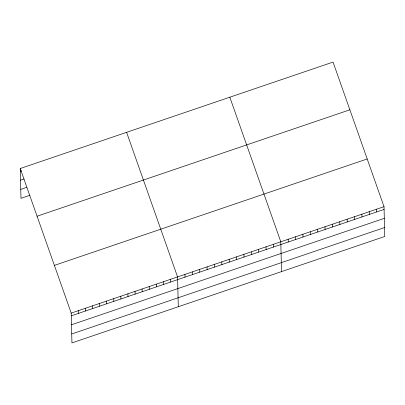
<?xml version="1.0" encoding="UTF-8"?>
<svg xmlns="http://www.w3.org/2000/svg" width="405" height="405" viewBox="0 0 405 405"><rect width="100%" height="100%" fill="white"/><g stroke="black" fill="none" stroke-linecap="round" stroke-linejoin="round"><path stroke-width="0.61" d="M20.25 168.51L333.057 62.087L384.021 206.677L384.75 236.49L71.943 342.913L71.214 313.1L20.25 168.51L20.979 198.323L29.843 195.306M20.316 171.244L21.5 170.839M20.534 180.179L24.082 178.975M20.761 189.388L26.669 187.378M37.068 216.224L349.874 109.801M54.397 265.386L367.203 158.963M71.214 313.1L384.021 206.677M71.28 315.834L384.087 209.41M71.498 324.769L384.304 218.351M71.725 333.978L384.532 227.554M229.832 97.205L280.797 241.795L281.526 271.608M126.603 132.324L177.567 276.914L178.296 306.732M376.65 209.188L376.716 211.921M369.274 211.694L369.34 214.427M361.903 214.204L361.969 216.938M354.527 216.71L354.593 219.444M347.156 219.221L347.222 221.955M339.78 221.727L339.851 224.461M332.409 224.238L332.475 226.972M325.033 226.744L325.104 229.478M317.662 229.255L317.728 231.989M310.286 231.761L310.357 234.495M302.915 234.272L302.981 237.006M295.544 236.778L295.609 239.512M288.168 239.289L288.233 242.023M273.421 244.306L273.486 247.04M266.05 246.812L266.115 249.546M258.673 249.323L258.739 252.057M251.302 251.829L251.368 254.563M243.926 254.34L243.997 257.074M236.555 256.846L236.621 259.58M229.179 259.357L229.25 262.091M221.808 261.863L221.874 264.602M214.432 264.374L214.503 267.108M207.061 266.88L207.127 269.619M199.69 269.391L199.756 272.125M192.314 271.897L192.38 274.636M184.943 274.408L185.009 277.142M170.48 279.328L170.546 282.062M163.387 281.738L163.453 284.477M156.295 284.153L156.365 286.887M149.207 286.563L149.273 289.302M142.115 288.978L142.185 291.711M135.027 291.387L135.093 294.121M127.934 293.802L128 296.536M120.847 296.212L120.913 298.946M113.754 298.627L113.82 301.36M106.667 301.036L106.733 303.77M99.574 303.451L99.64 306.185M92.482 305.861L92.553 308.595M85.394 308.276L85.46 311.01M78.302 310.686L78.373 313.419"/></g></svg>
